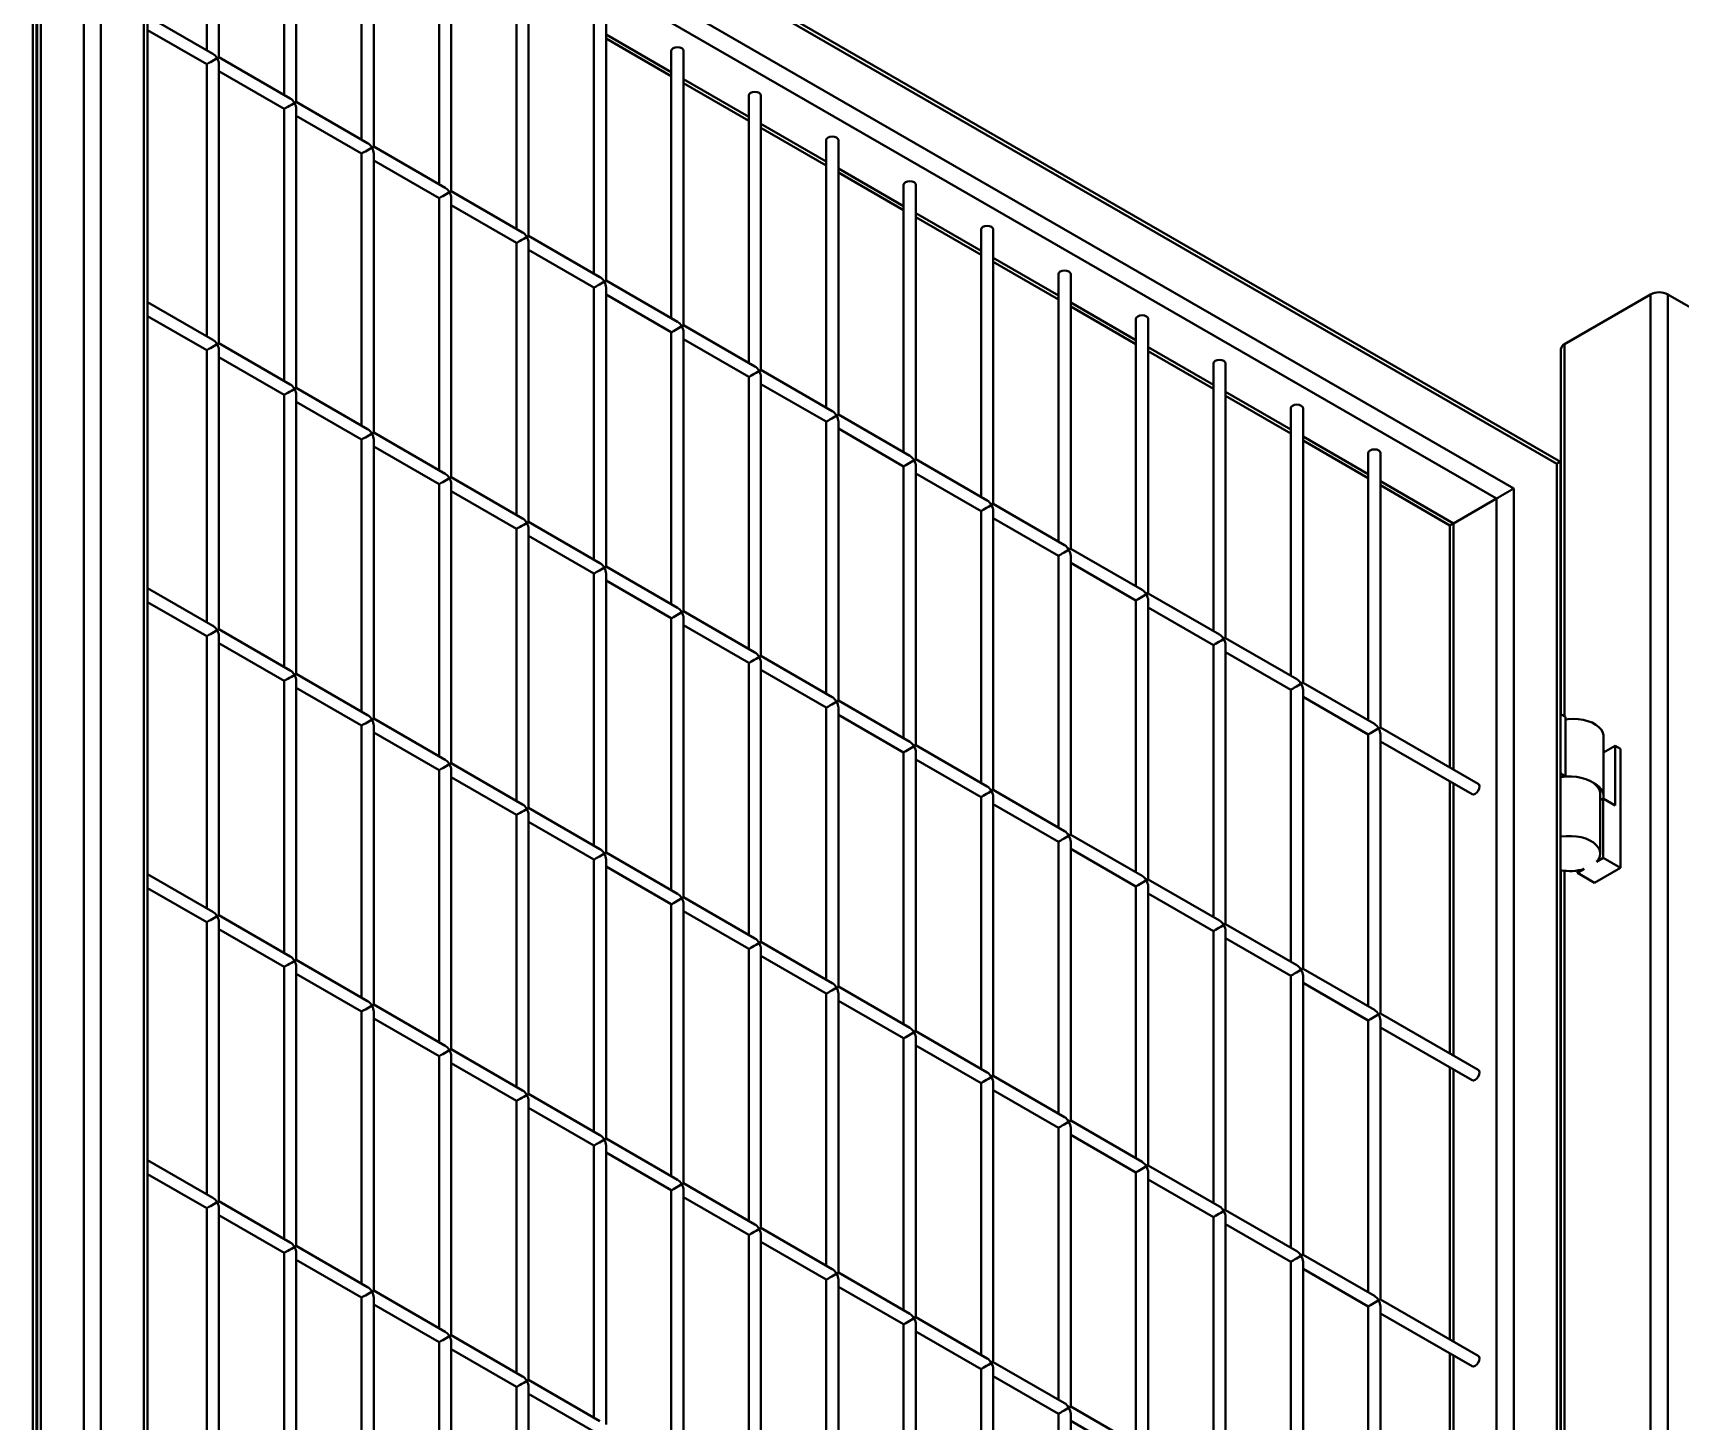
# Model space of a CAD drawing. Header units: millimetres. Extents: x 0 to 297, y 0 to 210.
# Drawn here: x 219.87 to 226.63, y 109.07 to 114.78 of the extents above; entities that cross this region are included whole.
import ezdxf

# ---------------------------------------------------------------- set-up
doc = ezdxf.new("R2010")
doc.units = ezdxf.units.MM
doc.layers.add('轮廓实线层', color=7, linetype='Continuous', lineweight=40)

msp = doc.modelspace()

# ---------------------------------------------------------------- linework, layer by layer
at = {"layer": '轮廓实线层', "color": 8, "linetype": 'Continuous', "lineweight": 40}
for p, q in [((219.8663, 101.4959), (219.8663, 117.5818)), ((225.8803, 112.8648), (220.3371, 116.0648)), ((219.8982, 114.9974), (219.8982, 103.3736)), ((222.2213, 114.773), (222.4894, 114.6182)), ((222.5394, 114.5893), (222.8076, 114.4345)), ((222.8576, 114.4056), (223.1258, 114.2508)), ((223.1758, 114.2219), (223.444, 114.0671)), ((223.494, 114.0382), (223.7622, 113.8834)), ((223.8122, 113.8545), (224.0804, 113.6997)), ((226.5131, 97.6179), (226.5131, 113.7038)), ((226.5838, 113.7038), (226.5838, 97.6179)), ((224.1304, 113.6709), (224.3986, 113.516)), ((226.1596, 113.4997), (226.1596, 111.9687)), ((224.4486, 113.4872), (224.7168, 113.3323)), ((224.7668, 113.3035), (225.035, 113.1486)), ((225.085, 113.1198), (225.3532, 112.965)), ((225.4032, 112.9361), (225.7035, 112.7627)), ((225.8803, 98.7555), (225.8803, 112.8648)), ((225.7035, 112.7627), (225.7035, 111.7505)), ((225.7035, 111.6928), (225.7035, 110.5747)), ((226.1596, 111.3342), (226.1596, 99.7206)), ((225.7035, 110.517), (225.7035, 109.3989)), ((225.7035, 109.3411), (225.7035, 108.223))]:
    msp.add_line(p, q, dxfattribs=at)
at = {"layer": '轮廓实线层', "color": 7, "linetype": 'Continuous', "lineweight": 40}
for p, q in [((219.881, 101.4874), (219.881, 117.5614)), ((220.0749, 101.8042), (220.0749, 116.5019)), ((226.1424, 113.0162), (220.1103, 116.4984)), ((220.1456, 116.4611), (220.1456, 101.845)), ((226.1278, 113.0077), (220.1456, 116.4611)), ((220.3224, 116.1549), (225.951, 112.9056)), ((220.3224, 101.9471), (220.3224, 116.1549)), ((220.3371, 101.9556), (220.3371, 116.1056)), ((220.5803, 115.8079), (220.5803, 114.7081)), ((220.6303, 114.6792), (220.6303, 115.8079)), ((220.8985, 115.6243), (220.8985, 114.5244)), ((220.9485, 114.4955), (220.9485, 115.6243)), ((221.2167, 115.4406), (221.2167, 114.3407)), ((221.2667, 114.3118), (221.2667, 115.4406)), ((221.5349, 115.2569), (221.5349, 114.157)), ((221.5849, 114.1281), (221.5849, 115.2569)), ((221.8531, 115.0732), (221.8531, 113.9733)), ((221.9031, 113.9445), (221.9031, 115.0732)), ((219.8835, 114.9941), (219.8835, 103.3782)), ((222.1713, 114.8895), (222.1713, 113.7896)), ((222.2212, 113.7608), (222.2212, 114.8895)), ((220.6053, 114.6937), (220.3371, 114.8485)), ((220.3371, 114.7907), (220.5803, 114.6504)), ((222.2213, 114.7561), (222.4894, 114.6013)), ((220.5803, 114.6504), (220.5803, 113.5323)), ((220.9235, 114.51), (220.6303, 114.6792)), ((220.6303, 113.5034), (220.6303, 114.6504)), ((222.4894, 114.7058), (222.4894, 113.6059)), ((222.5394, 113.5771), (222.5394, 114.7058)), ((220.6303, 114.6215), (220.8985, 114.4667)), ((222.5394, 114.5724), (222.8076, 114.4176)), ((222.8076, 114.5221), (222.8076, 113.4222)), ((222.8576, 113.3934), (222.8576, 114.5221)), ((220.8985, 114.4667), (220.8985, 113.3486)), ((221.2417, 114.3263), (220.9485, 114.4955)), ((220.9485, 113.3197), (220.9485, 114.4667)), ((220.9485, 114.4378), (221.2167, 114.283)), ((222.8576, 114.3887), (223.1258, 114.2339)), ((221.5599, 114.1426), (221.2667, 114.3118)), ((223.1258, 114.3384), (223.1258, 113.2386)), ((223.1758, 113.2097), (223.1758, 114.3384)), ((221.2167, 114.283), (221.2167, 113.1649)), ((221.2667, 113.136), (221.2667, 114.283)), ((221.2667, 114.2541), (221.5349, 114.0993)), ((223.1758, 114.205), (223.444, 114.0502)), ((221.8781, 113.9589), (221.5849, 114.1281)), ((223.444, 114.1547), (223.444, 113.0549)), ((223.494, 113.026), (223.494, 114.1547)), ((221.5349, 114.0993), (221.5349, 112.9812)), ((221.5849, 112.9523), (221.5849, 114.0993)), ((221.5849, 114.0704), (221.8531, 113.9156)), ((223.494, 114.0213), (223.7622, 113.8665)), ((221.8531, 113.9156), (221.8531, 112.7975)), ((222.1962, 113.7752), (221.9031, 113.9445)), ((221.9031, 112.7686), (221.9031, 113.9156)), ((223.7622, 113.971), (223.7622, 112.8712)), ((223.8122, 112.8423), (223.8122, 113.971)), ((221.9031, 113.8867), (222.1712, 113.7319)), ((223.8122, 113.8376), (224.0804, 113.6828)), ((224.0804, 113.7873), (224.0804, 112.6875)), ((224.1304, 112.6586), (224.1304, 113.7873)), ((222.1713, 113.7319), (222.1713, 112.6138)), ((222.2212, 112.5849), (222.2212, 113.7319)), ((222.5144, 113.5915), (222.2213, 113.7608)), ((222.2213, 113.703), (222.4894, 113.5482)), ((226.1596, 113.4997), (226.5131, 113.7038)), ((226.5838, 113.7038), (226.9374, 113.4997)), ((220.6053, 113.5178), (220.3371, 113.6727)), ((224.1304, 113.6539), (224.3986, 113.4991)), ((220.3371, 113.6149), (220.5803, 113.4745)), ((222.8326, 113.4078), (222.5394, 113.5771)), ((224.3986, 113.6036), (224.3986, 112.5038)), ((224.4486, 112.4749), (224.4486, 113.6036)), ((220.9235, 113.3341), (220.6303, 113.5034)), ((222.4894, 113.5482), (222.4894, 112.4301)), ((222.5394, 112.4013), (222.5394, 113.5482)), ((222.5394, 113.5193), (222.8076, 113.3645)), ((220.5803, 113.4745), (220.5803, 112.3565)), ((220.6303, 112.3276), (220.6303, 113.4745)), ((220.6303, 113.4457), (220.8985, 113.2908)), ((224.4486, 113.4703), (224.7168, 113.3154)), ((226.1449, 113.4793), (226.1449, 111.9771)), ((222.8076, 113.3645), (222.8076, 112.2464)), ((223.1508, 113.2241), (222.8576, 113.3934)), ((222.8576, 112.2176), (222.8576, 113.3645)), ((224.7168, 113.42), (224.7168, 112.3201)), ((224.7668, 112.2912), (224.7668, 113.42)), ((221.2417, 113.1505), (220.9485, 113.3197)), ((222.8576, 113.3356), (223.1258, 113.1808)), ((220.8985, 113.2908), (220.8985, 112.1728)), ((220.9485, 112.1439), (220.9485, 113.2908)), ((220.9485, 113.262), (221.2167, 113.1072)), ((224.7668, 113.2866), (225.035, 113.1317)), ((225.035, 113.2363), (225.035, 112.1364)), ((225.085, 112.1075), (225.085, 113.2363)), ((223.1258, 113.1808), (223.1258, 112.0627)), ((223.469, 113.0404), (223.1758, 113.2097)), ((223.1758, 112.0339), (223.1758, 113.1808)), ((221.2167, 113.1072), (221.2167, 111.9891)), ((221.5599, 112.9668), (221.2667, 113.136)), ((221.2667, 111.9602), (221.2667, 113.1072)), ((223.1758, 113.152), (223.444, 112.9971)), ((225.085, 113.1029), (225.3532, 112.948)), ((221.2667, 113.0783), (221.5349, 112.9235)), ((223.7872, 112.8567), (223.494, 113.026)), ((225.3532, 113.0526), (225.3532, 111.9527)), ((225.4032, 111.9238), (225.4032, 113.0526)), ((223.444, 112.9971), (223.444, 111.879)), ((223.494, 111.8502), (223.494, 112.9971)), ((223.494, 112.9683), (223.7622, 112.8134)), ((226.1278, 98.3916), (226.1278, 113.0077)), ((226.1424, 98.3423), (226.1424, 113.0162)), ((221.5349, 112.9235), (221.5349, 111.8054)), ((221.8781, 112.7831), (221.5849, 112.9523)), ((221.5849, 111.7765), (221.5849, 112.9235)), ((221.5849, 112.8946), (221.8531, 112.7398)), ((225.4032, 112.9192), (225.6889, 112.7543)), ((225.951, 112.9056), (225.951, 98.6978)), ((224.1054, 112.673), (223.8122, 112.8423)), ((225.8803, 112.8648), (225.7035, 112.7627)), ((222.1962, 112.5994), (221.9031, 112.7686)), ((223.7622, 112.8134), (223.7622, 111.6954)), ((223.8122, 111.6665), (223.8122, 112.8134)), ((223.8122, 112.7846), (224.0804, 112.6297)), ((225.6889, 112.7543), (225.6889, 111.759)), ((221.8531, 112.7398), (221.8531, 111.6217)), ((221.9031, 111.5928), (221.9031, 112.7398)), ((221.9031, 112.7109), (222.1712, 112.5561)), ((224.0804, 112.6297), (224.0804, 111.5117)), ((224.4236, 112.4894), (224.1304, 112.6586)), ((224.1304, 111.4828), (224.1304, 112.6297)), ((222.1713, 112.5561), (222.1713, 111.438)), ((222.2212, 111.4091), (222.2212, 112.5561)), ((222.5144, 112.4157), (222.2213, 112.5849)), ((224.1304, 112.6009), (224.3986, 112.4461)), ((220.6053, 112.342), (220.3371, 112.4968)), ((222.2213, 112.5272), (222.4894, 112.3724)), ((220.3371, 112.4391), (220.5803, 112.2987)), ((224.3986, 112.4461), (224.3986, 111.328)), ((224.7418, 112.3057), (224.4486, 112.4749)), ((224.4486, 111.2991), (224.4486, 112.4461)), ((224.4486, 112.4172), (224.7168, 112.2624)), ((222.4894, 112.3724), (222.4894, 111.2543)), ((222.8326, 112.232), (222.5394, 112.4013)), ((222.5394, 111.2254), (222.5394, 112.3724)), ((220.5803, 112.2987), (220.5803, 111.1806)), ((220.9235, 112.1583), (220.6303, 112.3276)), ((220.6303, 111.1518), (220.6303, 112.2987)), ((222.5394, 112.3435), (222.8076, 112.1887)), ((225.06, 112.122), (224.7668, 112.2912)), ((220.6303, 112.2699), (220.8985, 112.115)), ((223.1508, 112.0483), (222.8576, 112.2176)), ((224.7168, 112.2624), (224.7168, 111.1443)), ((224.7668, 111.1154), (224.7668, 112.2624)), ((224.7668, 112.2335), (225.035, 112.0787)), ((222.8076, 112.1887), (222.8076, 111.0706)), ((222.8576, 111.0417), (222.8576, 112.1887)), ((222.8576, 112.1598), (223.1258, 112.005)), ((220.8985, 112.115), (220.8985, 110.9969)), ((221.2417, 111.9746), (220.9485, 112.1439)), ((220.9485, 110.9681), (220.9485, 112.115)), ((220.9485, 112.0862), (221.2167, 111.9313)), ((225.035, 112.0787), (225.035, 110.9606)), ((225.3782, 111.9383), (225.085, 112.1075)), ((225.085, 110.9317), (225.085, 112.0787)), ((223.469, 111.8646), (223.1758, 112.0339)), ((225.085, 112.0498), (225.3532, 111.895)), ((221.5599, 111.7909), (221.2667, 111.9602)), ((223.1258, 112.005), (223.1258, 110.8869)), ((223.1758, 110.8581), (223.1758, 112.005)), ((223.1758, 111.9761), (223.444, 111.8213)), ((226.1424, 111.9786), (226.1631, 111.9666)), ((226.1631, 111.9666), (226.1631, 111.7217)), ((221.2167, 111.9313), (221.2167, 110.8132)), ((221.2667, 110.7844), (221.2667, 111.9313)), ((221.2667, 111.9025), (221.5349, 111.7476)), ((225.3532, 111.895), (225.3532, 110.7769)), ((225.8044, 111.6923), (225.4032, 111.9238)), ((225.4032, 110.748), (225.4032, 111.895)), ((226.3199, 111.6421), (226.3199, 111.887)), ((223.444, 111.8213), (223.444, 110.7032)), ((223.7872, 111.6809), (223.494, 111.8502)), ((223.494, 110.6744), (223.494, 111.8213)), ((225.4032, 111.8661), (225.7794, 111.649)), ((226.3682, 111.8483), (226.3199, 111.8204)), ((226.3682, 111.6033), (226.3682, 111.8483)), ((226.3682, 111.8483), (226.3894, 111.836)), ((226.3894, 111.836), (226.3894, 111.3461)), ((221.5349, 111.7476), (221.5349, 110.6296)), ((221.8781, 111.6073), (221.5849, 111.7765)), ((221.5849, 110.6007), (221.5849, 111.7476)), ((223.494, 111.7924), (223.7622, 111.6376)), ((221.5849, 111.7188), (221.8531, 111.5639)), ((225.6889, 111.7012), (225.6889, 110.5831)), ((226.1631, 111.7217), (226.1424, 111.7336)), ((223.7622, 111.6376), (223.7622, 110.5195)), ((224.1054, 111.4972), (223.8122, 111.6665)), ((223.8122, 110.4907), (223.8122, 111.6376)), ((223.8122, 111.6088), (224.0804, 111.4539)), ((226.3058, 111.4053), (226.3058, 111.6502)), ((226.3187, 111.6319), (226.3058, 111.6244)), ((226.3187, 111.3869), (226.3187, 111.6319)), ((226.3187, 111.6319), (226.3682, 111.6033)), ((221.8531, 111.564), (221.8531, 110.4459)), ((222.1962, 111.4236), (221.9031, 111.5928)), ((221.9031, 110.417), (221.9031, 111.5639)), ((221.9031, 111.5351), (222.1712, 111.3803)), ((224.4236, 111.3135), (224.1304, 111.4828)), ((222.5144, 111.2399), (222.2213, 111.4091)), ((224.0804, 111.4539), (224.0804, 110.3358)), ((224.1304, 110.307), (224.1304, 111.4539)), ((224.1304, 111.4251), (224.3986, 111.2702)), ((222.1713, 111.3803), (222.1713, 110.2622)), ((222.2212, 110.2333), (222.2212, 111.3803)), ((222.2213, 111.3514), (222.4894, 111.1966)), ((226.1449, 111.3361), (226.1449, 99.729)), ((226.2409, 111.342), (226.2126, 111.3257)), ((226.2126, 111.3257), (226.2126, 111.3355)), ((226.3894, 111.3461), (226.2833, 111.2849)), ((226.3187, 111.3869), (226.2904, 111.3706)), ((226.3894, 111.3461), (226.3187, 111.3869)), ((220.6053, 111.1662), (220.3371, 111.321)), ((224.3986, 111.2702), (224.3986, 110.1521)), ((224.7418, 111.1298), (224.4486, 111.2991)), ((224.4486, 110.1233), (224.4486, 111.2702)), ((226.2833, 111.2849), (226.2126, 111.3257)), ((220.3371, 111.2633), (220.5803, 111.1229)), ((222.8326, 111.0562), (222.5394, 111.2254)), ((224.4486, 111.2414), (224.7168, 111.0865)), ((220.9235, 110.9825), (220.6303, 111.1518)), ((222.4894, 111.1966), (222.4894, 110.0785)), ((222.5394, 110.0496), (222.5394, 111.1966)), ((222.5394, 111.1677), (222.8076, 111.0129)), ((220.5803, 111.1229), (220.5803, 110.0048)), ((220.6303, 109.9759), (220.6303, 111.1229)), ((220.6303, 111.094), (220.8985, 110.9392)), ((224.7168, 111.0865), (224.7168, 109.9685)), ((225.06, 110.9462), (224.7668, 111.1154)), ((224.7668, 109.9396), (224.7668, 111.0865)), ((222.8076, 111.0129), (222.8076, 109.8948)), ((223.1508, 110.8725), (222.8576, 111.0417)), ((222.8576, 109.8659), (222.8576, 111.0129)), ((224.7668, 111.0577), (225.035, 110.9028)), ((220.8985, 110.9392), (220.8985, 109.8211)), ((221.2417, 110.7988), (220.9485, 110.9681)), ((220.9485, 109.7923), (220.9485, 110.9392)), ((222.8576, 110.984), (223.1258, 110.8292)), ((225.3782, 110.7625), (225.085, 110.9317)), ((220.9485, 110.9103), (221.2167, 110.7555)), ((225.035, 110.9028), (225.035, 109.7848)), ((225.085, 109.7559), (225.085, 110.9028)), ((225.085, 110.874), (225.3532, 110.7192)), ((223.1258, 110.8292), (223.1258, 109.7111)), ((223.469, 110.6888), (223.1758, 110.8581)), ((223.1758, 109.6822), (223.1758, 110.8292)), ((223.1758, 110.8003), (223.444, 110.6455)), ((221.2167, 110.7555), (221.2167, 109.6374)), ((221.5599, 110.6151), (221.2667, 110.7844)), ((221.2667, 109.6086), (221.2667, 110.7555)), ((221.2667, 110.7266), (221.5349, 110.5718)), ((225.8044, 110.5164), (225.4032, 110.748)), ((223.7872, 110.5051), (223.494, 110.6744)), ((225.3532, 110.7192), (225.3532, 109.6011)), ((225.4032, 109.5722), (225.4032, 110.7192)), ((225.4032, 110.6903), (225.7794, 110.4731)), ((221.8781, 110.4314), (221.5849, 110.6007)), ((223.444, 110.6455), (223.444, 109.5274)), ((223.494, 109.4985), (223.494, 110.6455)), ((223.494, 110.6166), (223.7622, 110.4618)), ((221.5349, 110.5718), (221.5349, 109.4537)), ((221.5849, 109.4249), (221.5849, 110.5718)), ((221.5849, 110.543), (221.8531, 110.3881)), ((225.6889, 110.5254), (225.6889, 109.4073)), ((223.7622, 110.4618), (223.7622, 109.3437)), ((224.1054, 110.3214), (223.8122, 110.4907)), ((223.8122, 109.3148), (223.8122, 110.4618)), ((221.8531, 110.3881), (221.8531, 109.27)), ((222.1962, 110.2477), (221.9031, 110.417)), ((221.9031, 109.2412), (221.9031, 110.3881)), ((223.8122, 110.4329), (224.0804, 110.2781)), ((221.9031, 110.3593), (222.1712, 110.2044)), ((224.0804, 110.2781), (224.0804, 109.16)), ((224.4236, 110.1377), (224.1304, 110.307)), ((224.1304, 109.1312), (224.1304, 110.2781)), ((222.1713, 110.2044), (222.1713, 109.0864)), ((222.2212, 109.0575), (222.2212, 110.2044)), ((222.5144, 110.064), (222.2213, 110.2333)), ((224.1304, 110.2492), (224.3986, 110.0944)), ((220.6053, 109.9904), (220.3371, 110.1452)), ((222.2213, 110.1756), (222.4894, 110.0207)), ((224.7418, 109.954), (224.4486, 110.1233)), ((220.3371, 110.0875), (220.5803, 109.9471)), ((222.8326, 109.8804), (222.5394, 110.0496)), ((224.3986, 110.0944), (224.3986, 108.9763)), ((224.4486, 108.9475), (224.4486, 110.0944)), ((224.4486, 110.0656), (224.7168, 109.9107)), ((222.4894, 110.0207), (222.4894, 108.9027)), ((222.5394, 108.8738), (222.5394, 110.0207)), ((222.5394, 109.9919), (222.8076, 109.8371)), ((220.5803, 109.9471), (220.5803, 108.829)), ((220.9235, 109.8067), (220.6303, 109.9759)), ((220.6303, 108.8001), (220.6303, 109.9471)), ((220.6303, 109.9182), (220.8985, 109.7634)), ((225.06, 109.7703), (224.7668, 109.9396)), ((223.1508, 109.6967), (222.8576, 109.8659)), ((224.7168, 109.9107), (224.7168, 108.7926)), ((224.7668, 108.7638), (224.7668, 109.9107)), ((224.7668, 109.8819), (225.035, 109.727)), ((221.2417, 109.623), (220.9485, 109.7923)), ((222.8076, 109.8371), (222.8076, 108.719)), ((222.8576, 108.6901), (222.8576, 109.8371)), ((222.8576, 109.8082), (223.1258, 109.6534)), ((220.8985, 109.7634), (220.8985, 108.6453)), ((220.9485, 108.6164), (220.9485, 109.7634)), ((220.9485, 109.7345), (221.2167, 109.5797)), ((225.035, 109.727), (225.035, 108.6089)), ((225.3782, 109.5866), (225.085, 109.7559)), ((225.085, 108.5801), (225.085, 109.727)), ((223.1258, 109.6534), (223.1258, 108.5353)), ((223.469, 109.513), (223.1758, 109.6822)), ((223.1758, 108.5064), (223.1758, 109.6534)), ((225.085, 109.6982), (225.3532, 109.5433)), ((221.2167, 109.5797), (221.2167, 108.4616)), ((221.5599, 109.4393), (221.2667, 109.6086)), ((221.2667, 108.4327), (221.2667, 109.5797)), ((223.1758, 109.6245), (223.444, 109.4697)), ((221.2667, 109.5508), (221.5349, 109.396)), ((225.3532, 109.5433), (225.3532, 108.4253)), ((225.8044, 109.3406), (225.4032, 109.5722)), ((225.4032, 108.3964), (225.4032, 109.5433)), ((225.4032, 109.5145), (225.7794, 109.2973)), ((223.444, 109.4697), (223.444, 108.3516)), ((223.7872, 109.3293), (223.494, 109.4985)), ((223.494, 108.3227), (223.494, 109.4697)), ((223.494, 109.4408), (223.7622, 109.286)), ((221.5349, 109.396), (221.5349, 108.2779)), ((221.8781, 109.2556), (221.5849, 109.4249)), ((221.5849, 108.2491), (221.5849, 109.396)), ((221.5849, 109.3671), (221.8531, 109.2123)), ((224.1054, 109.1456), (223.8122, 109.3148)), ((225.6889, 109.3496), (225.6889, 108.2315)), ((222.1962, 109.0719), (221.9031, 109.2412)), ((223.7622, 109.286), (223.7622, 108.1679)), ((223.8122, 108.139), (223.8122, 109.286)), ((223.8122, 109.2571), (224.0804, 109.1023)), ((221.8531, 109.2123), (221.8531, 108.0942)), ((221.9031, 108.0654), (221.9031, 109.2123)), ((221.9031, 109.1834), (222.1712, 109.0286)), ((224.0804, 109.1023), (224.0804, 107.9842)), ((224.4236, 108.9619), (224.1304, 109.1312)), ((224.1304, 107.9553), (224.1304, 109.1023)), ((224.1304, 109.0734), (224.3986, 108.9186))]:
    msp.add_line(p, q, dxfattribs=at)
at = {"layer": '轮廓实线层', "color": 7, "linetype": 'Continuous', "lineweight": 40, "flags": 128}
for points in [[(222.5394, 114.7058), (222.5375, 114.7113), (222.5321, 114.716), (222.524, 114.7191), (222.5144, 114.7202), (222.5049, 114.7191), (222.4968, 114.716), (222.4914, 114.7113), (222.4894, 114.7058), (222.4894, 114.7058)], [(222.8576, 114.5221), (222.8557, 114.5276), (222.8503, 114.5323), (222.8422, 114.5354), (222.8326, 114.5365), (222.8231, 114.5354), (222.815, 114.5323), (222.8095, 114.5276), (222.8076, 114.5221), (222.8076, 114.5221)], [(223.1758, 114.3384), (223.1739, 114.3439), (223.1685, 114.3486), (223.1604, 114.3517), (223.1508, 114.3528), (223.1413, 114.3517), (223.1332, 114.3486), (223.1277, 114.3439), (223.1258, 114.3384), (223.1258, 114.3384)], [(223.494, 114.1547), (223.4921, 114.1602), (223.4867, 114.1649), (223.4786, 114.1681), (223.469, 114.1692), (223.4595, 114.1681), (223.4514, 114.1649), (223.4459, 114.1602), (223.444, 114.1547), (223.444, 114.1547)], [(223.8122, 113.971), (223.8103, 113.9766), (223.8049, 113.9812), (223.7968, 113.9844), (223.7872, 113.9855), (223.7777, 113.9844), (223.7696, 113.9812), (223.7641, 113.9766), (223.7622, 113.971), (223.7622, 113.971)], [(224.1304, 113.7873), (224.1285, 113.7929), (224.1231, 113.7975), (224.115, 113.8007), (224.1054, 113.8018), (224.0959, 113.8007), (224.0878, 113.7975), (224.0823, 113.7929), (224.0804, 113.7873), (224.0804, 113.7873)], [(224.4486, 113.6036), (224.4467, 113.6092), (224.4413, 113.6138), (224.4332, 113.617), (224.4236, 113.6181), (224.4141, 113.617), (224.406, 113.6138), (224.4005, 113.6092), (224.3986, 113.6036), (224.3986, 113.6036)], [(224.7668, 113.42), (224.7649, 113.4255), (224.7595, 113.4302), (224.7514, 113.4333), (224.7418, 113.4344), (224.7323, 113.4333), (224.7242, 113.4302), (224.7187, 113.4255), (224.7168, 113.42), (224.7168, 113.42)], [(225.085, 113.2363), (225.0831, 113.2418), (225.0777, 113.2465), (225.0696, 113.2496), (225.06, 113.2507), (225.0505, 113.2496), (225.0424, 113.2465), (225.0369, 113.2418), (225.035, 113.2363), (225.035, 113.2363)], [(225.4032, 113.0526), (225.4013, 113.0581), (225.3959, 113.0628), (225.3878, 113.0659), (225.3782, 113.067), (225.3687, 113.0659), (225.3606, 113.0628), (225.3551, 113.0581), (225.3532, 113.0526), (225.3532, 113.0526)], [(226.3199, 111.887), (226.3198, 111.891), (226.3168, 111.903), (226.3105, 111.9146), (226.3009, 111.9253), (226.2883, 111.935), (226.2731, 111.9434), (226.2556, 111.9501), (226.2365, 111.9551), (226.2162, 111.9581), (226.1953, 111.9592), (226.1744, 111.9582), (226.1631, 111.9568)], [(225.7919, 111.6502), (225.7987, 111.6557), (225.8044, 111.6634), (225.8082, 111.6722), (225.8096, 111.6808), (225.8082, 111.6879), (225.8044, 111.6923), (225.8044, 111.6923)], [(226.3058, 111.6502), (226.3058, 111.6504), (226.304, 111.6625), (226.2987, 111.6742), (226.2901, 111.6853), (226.2784, 111.6953), (226.2639, 111.7041), (226.2471, 111.7114), (226.2285, 111.7169), (226.2085, 111.7206), (226.1877, 111.7223), (226.1667, 111.7219), (226.1461, 111.7196), (226.1424, 111.7189)], [(226.3187, 111.6319), (226.3191, 111.6339), (226.3198, 111.646), (226.3168, 111.658), (226.3105, 111.6696), (226.3009, 111.6804), (226.2883, 111.6901), (226.276, 111.697)], [(225.7794, 111.649), (225.7851, 111.6478), (225.7919, 111.6502)], [(226.2904, 111.3706), (226.2989, 111.3817), (226.3041, 111.3934), (226.3058, 111.4055), (226.304, 111.4175), (226.2987, 111.4293), (226.2901, 111.4403), (226.2784, 111.4504), (226.2639, 111.4592), (226.2471, 111.4664), (226.2285, 111.472), (226.2085, 111.4756), (226.1877, 111.4773), (226.1667, 111.477), (226.1461, 111.4746), (226.1424, 111.4739)], [(225.7794, 110.4731), (225.7851, 110.472), (225.7919, 110.4744)], [(225.7919, 110.4744), (225.7987, 110.4798), (225.8044, 110.4876), (225.8082, 110.4964), (225.8096, 110.505), (225.8082, 110.512), (225.8044, 110.5164), (225.8044, 110.5164)], [(225.7919, 109.2986), (225.7987, 109.304), (225.8044, 109.3118), (225.8082, 109.3206), (225.8096, 109.3292), (225.8082, 109.3362), (225.8044, 109.3406), (225.8044, 109.3406)], [(225.7794, 109.2973), (225.7851, 109.2962), (225.7919, 109.2986)]]:
    msp.add_lwpolyline(points, dxfattribs=at)
at = {"layer": '轮廓实线层', "color": 7, "linetype": 'Continuous', "lineweight": 40}
for centre, radius, start, end in [((226.5485, 113.6356), 0.0769, 62.61403, 117.38755), ((226.17, 113.4768), 0.0251, 114.3785, 174.30173), ((226.1806, 111.5401), 0.207, 259.35745, 286.92063)]:
    msp.add_arc(centre, radius, start, end, dxfattribs=at)
for centre, major_axis, ratio, start_param, end_param in [((220.6053, 114.6648), (0.025, 0.0144), 0.00007, 3.141552, 5.497747), ((220.6053, 114.6648), (-0.0177, 0.0306), 0.577335, 4.712348, 5.497828), ((220.6053, 114.6648), (0.025, 0.0144), 0.00007, 5.497747, 6.283145), ((220.6053, 114.6648), (-0.0177, 0.0306), 0.577335, 3.92695, 4.712348), ((220.9235, 114.4811), (0.025, 0.0144), 0.00007, 3.141552, 5.497747), ((220.9235, 114.4811), (-0.0177, 0.0306), 0.577335, 4.712348, 5.497828), ((220.9235, 114.4811), (0.025, 0.0144), 0.00007, 5.497747, 6.283145), ((220.9235, 114.4811), (-0.0177, 0.0306), 0.577335, 3.92695, 4.712348), ((221.2417, 114.2974), (-0.0177, 0.0306), 0.577335, 4.712348, 5.497828), ((221.2417, 114.2974), (0.025, 0.0144), 0.00007, 5.497747, 6.283145), ((221.2417, 114.2974), (0.025, 0.0144), 0.00007, 3.141552, 5.497747), ((221.2417, 114.2974), (-0.0177, 0.0306), 0.577335, 3.92695, 4.712348), ((221.5599, 114.1137), (0.025, 0.0144), 0.00007, 3.141552, 5.497747), ((221.5599, 114.1137), (-0.0177, 0.0306), 0.577335, 4.712348, 5.497828), ((221.5599, 114.1137), (0.025, 0.0144), 0.00007, 5.497747, 6.283145), ((221.5599, 114.1137), (-0.0177, 0.0306), 0.577335, 3.92695, 4.712348), ((221.8781, 113.93), (0.025, 0.0144), 0.00007, 3.141552, 5.497747), ((221.8781, 113.93), (-0.0177, 0.0306), 0.577335, 4.712348, 5.497828), ((221.8781, 113.93), (0.025, 0.0144), 0.00007, 5.497747, 6.283145), ((221.8781, 113.93), (-0.0177, 0.0306), 0.577335, 3.92695, 4.712348), ((222.1963, 113.7463), (-0.0177, 0.0306), 0.577335, 4.712348, 5.497828), ((222.1963, 113.7463), (0.025, 0.0144), 0.00007, 3.141552, 5.497747), ((222.1963, 113.7463), (0.025, 0.0144), 0.00007, 5.497747, 6.283145), ((222.1963, 113.7463), (-0.0177, 0.0306), 0.577335, 3.92695, 4.712348), ((222.5144, 113.5626), (0.025, 0.0144), 0.00007, 3.141552, 5.497747), ((222.5144, 113.5626), (-0.0177, 0.0306), 0.577335, 4.712348, 5.497828), ((222.5144, 113.5626), (0.025, 0.0144), 0.00007, 5.497747, 6.283145), ((222.5144, 113.5626), (-0.0177, 0.0306), 0.577335, 3.92695, 4.712348), ((220.6053, 113.489), (0.025, 0.0144), 0.00007, 3.141552, 5.497747), ((220.6053, 113.489), (-0.0177, 0.0306), 0.577335, 4.712348, 5.497828), ((220.6053, 113.489), (0.025, 0.0144), 0.00007, 5.497747, 6.283145), ((220.6053, 113.489), (-0.0177, 0.0306), 0.577335, 3.92695, 4.712348), ((222.8326, 113.3789), (0.025, 0.0144), 0.00007, 3.141552, 5.497747), ((222.8326, 113.3789), (-0.0177, 0.0306), 0.577335, 4.712348, 5.497828), ((222.8326, 113.3789), (0.025, 0.0144), 0.00007, 5.497747, 6.283145), ((222.8326, 113.3789), (-0.0177, 0.0306), 0.577335, 3.92695, 4.712348), ((220.9235, 113.3053), (0.025, 0.0144), 0.00007, 3.141552, 5.497747), ((220.9235, 113.3053), (-0.0177, 0.0306), 0.577335, 4.712348, 5.497828), ((220.9235, 113.3053), (0.025, 0.0144), 0.00007, 5.497747, 6.283145), ((220.9235, 113.3053), (-0.0177, 0.0306), 0.577335, 3.92695, 4.712348), ((223.1508, 113.1953), (0.025, 0.0144), 0.00007, 3.141552, 5.497747), ((223.1508, 113.1953), (-0.0177, 0.0306), 0.577335, 4.712348, 5.497828), ((223.1508, 113.1953), (0.025, 0.0144), 0.00007, 5.497747, 6.283145), ((223.1508, 113.1953), (-0.0177, 0.0306), 0.577335, 3.92695, 4.712348), ((221.2417, 113.1216), (0.025, 0.0144), 0.00007, 3.141552, 5.497747), ((221.2417, 113.1216), (-0.0177, 0.0306), 0.577335, 4.712348, 5.497828), ((221.2417, 113.1216), (0.025, 0.0144), 0.00007, 5.497747, 6.283145), ((221.2417, 113.1216), (-0.0177, 0.0306), 0.577335, 3.92695, 4.712348), ((223.469, 113.0116), (-0.0177, 0.0306), 0.577335, 4.712348, 5.497828), ((223.469, 113.0116), (0.025, 0.0144), 0.00007, 5.497747, 6.283145), ((221.5599, 112.9379), (-0.0177, 0.0306), 0.577335, 4.712348, 5.497828), ((223.469, 113.0116), (0.025, 0.0144), 0.00007, 3.141552, 5.497747), ((223.469, 113.0116), (-0.0177, 0.0306), 0.577335, 3.92695, 4.712348), ((226.0924, 112.9873), (0.05, 0.0289), 0.00007, 5.497747, 6.283145), ((221.5599, 112.9379), (0.025, 0.0144), 0.00007, 3.141552, 5.497747), ((221.5599, 112.9379), (0.025, 0.0144), 0.00007, 5.497747, 6.283145), ((221.5599, 112.9379), (-0.0177, 0.0306), 0.577335, 3.92695, 4.712348), ((225.9156, 112.8852), (0.05, 0.0289), 0.00007, 3.92695, 5.497747), ((223.7872, 112.8279), (0.025, 0.0144), 0.00007, 3.141552, 5.497747), ((223.7872, 112.8279), (-0.0177, 0.0306), 0.577335, 4.712348, 5.497828), ((223.7872, 112.8279), (0.025, 0.0144), 0.00007, 5.497747, 6.283145), ((223.7872, 112.8279), (-0.0177, 0.0306), 0.577335, 3.92695, 4.712348), ((221.8781, 112.7542), (0.025, 0.0144), 0.00007, 3.141552, 5.497747), ((221.8781, 112.7542), (-0.0177, 0.0306), 0.577335, 4.712348, 5.497828), ((221.8781, 112.7542), (0.025, 0.0144), 0.00007, 5.497747, 6.283145), ((221.8781, 112.7542), (-0.0177, 0.0306), 0.577335, 3.92695, 4.712348), ((225.7389, 112.7832), (0.05, 0.0289), 0.00007, 3.141552, 3.92695), ((224.1054, 112.6442), (0.025, 0.0144), 0.00007, 3.141552, 5.497747), ((224.1054, 112.6442), (-0.0177, 0.0306), 0.577335, 4.712348, 5.497828), ((224.1054, 112.6442), (0.025, 0.0144), 0.00007, 5.497747, 6.283145), ((224.1054, 112.6442), (-0.0177, 0.0306), 0.577335, 3.92695, 4.712348), ((222.1963, 112.5705), (0.025, 0.0144), 0.00007, 3.141552, 5.497747), ((222.1963, 112.5705), (-0.0177, 0.0306), 0.577335, 4.712348, 5.497828), ((222.1963, 112.5705), (0.025, 0.0144), 0.00007, 5.497747, 6.283145), ((222.1963, 112.5705), (-0.0177, 0.0306), 0.577335, 3.92695, 4.712348), ((224.4236, 112.4605), (-0.0177, 0.0306), 0.577335, 4.712348, 5.497828), ((222.5144, 112.3868), (-0.0177, 0.0306), 0.577335, 4.712348, 5.497828), ((224.4236, 112.4605), (0.025, 0.0144), 0.00007, 3.141552, 5.497747), ((224.4236, 112.4605), (0.025, 0.0144), 0.00007, 5.497747, 6.283145), ((224.4236, 112.4605), (-0.0177, 0.0306), 0.577335, 3.92695, 4.712348), ((222.5144, 112.3868), (0.025, 0.0144), 0.00007, 3.141552, 5.497747), ((222.5144, 112.3868), (0.025, 0.0144), 0.00007, 5.497747, 6.283145), ((222.5144, 112.3868), (-0.0177, 0.0306), 0.577335, 3.92695, 4.712348), ((220.6053, 112.3132), (0.025, 0.0144), 0.00007, 3.141552, 5.497747), ((220.6053, 112.3132), (-0.0177, 0.0306), 0.577335, 4.712348, 5.497828), ((220.6053, 112.3132), (0.025, 0.0144), 0.00007, 5.497747, 6.283145), ((220.6053, 112.3132), (-0.0177, 0.0306), 0.577335, 3.92695, 4.712348), ((224.7418, 112.2768), (0.025, 0.0144), 0.00007, 3.141552, 5.497747), ((224.7418, 112.2768), (-0.0177, 0.0306), 0.577335, 4.712348, 5.497828), ((224.7418, 112.2768), (0.025, 0.0144), 0.00007, 5.497747, 6.283145), ((224.7418, 112.2768), (-0.0177, 0.0306), 0.577335, 3.92695, 4.712348), ((222.8326, 112.2031), (0.025, 0.0144), 0.00007, 3.141552, 5.497747), ((222.8326, 112.2031), (-0.0177, 0.0306), 0.577335, 4.712348, 5.497828), ((222.8326, 112.2031), (0.025, 0.0144), 0.00007, 5.497747, 6.283145), ((222.8326, 112.2031), (-0.0177, 0.0306), 0.577335, 3.92695, 4.712348), ((220.9235, 112.1295), (-0.0177, 0.0306), 0.577335, 4.712348, 5.497828), ((220.9235, 112.1295), (0.025, 0.0144), 0.00007, 3.141552, 5.497747), ((220.9235, 112.1295), (0.025, 0.0144), 0.00007, 5.497747, 6.283145), ((220.9235, 112.1295), (-0.0177, 0.0306), 0.577335, 3.92695, 4.712348), ((225.06, 112.0931), (0.025, 0.0144), 0.00007, 3.141552, 5.497747), ((225.06, 112.0931), (-0.0177, 0.0306), 0.577335, 4.712348, 5.497828), ((225.06, 112.0931), (0.025, 0.0144), 0.00007, 5.497747, 6.283145), ((225.06, 112.0931), (-0.0177, 0.0306), 0.577335, 3.92695, 4.712348), ((223.1508, 112.0194), (0.025, 0.0144), 0.00007, 3.141552, 5.497747), ((223.1508, 112.0194), (-0.0177, 0.0306), 0.577335, 4.712348, 5.497828), ((223.1508, 112.0194), (0.025, 0.0144), 0.00007, 5.497747, 6.283145), ((223.1508, 112.0194), (-0.0177, 0.0306), 0.577335, 3.92695, 4.712348), ((221.2417, 111.9458), (0.025, 0.0144), 0.00007, 3.141552, 5.497747), ((221.2417, 111.9458), (-0.0177, 0.0306), 0.577335, 4.712348, 5.497828), ((221.2417, 111.9458), (0.025, 0.0144), 0.00007, 5.497747, 6.283145), ((221.2417, 111.9458), (-0.0177, 0.0306), 0.577335, 3.92695, 4.712348), ((225.3782, 111.9094), (0.025, 0.0144), 0.00007, 3.141552, 5.497747), ((225.3782, 111.9094), (-0.0177, 0.0306), 0.577335, 4.712348, 5.497828), ((225.3782, 111.9094), (0.025, 0.0144), 0.00007, 5.497747, 6.283145), ((225.3782, 111.9094), (-0.0177, 0.0306), 0.577335, 3.92695, 4.712348), ((223.469, 111.8357), (0.025, 0.0144), 0.00007, 3.141552, 5.497747), ((223.469, 111.8357), (-0.0177, 0.0306), 0.577335, 4.712348, 5.497828), ((223.469, 111.8357), (0.025, 0.0144), 0.00007, 5.497747, 6.283145), ((223.469, 111.8357), (-0.0177, 0.0306), 0.577335, 3.92695, 4.712348), ((221.5599, 111.7621), (0.025, 0.0144), 0.00007, 3.141552, 5.497747), ((221.5599, 111.7621), (-0.0177, 0.0306), 0.577335, 4.712348, 5.497828), ((221.5599, 111.7621), (0.025, 0.0144), 0.00007, 5.497747, 6.283145), ((221.5599, 111.7621), (-0.0177, 0.0306), 0.577335, 3.92695, 4.712348), ((223.7872, 111.6521), (-0.0177, 0.0306), 0.577335, 4.712348, 5.497828), ((221.8781, 111.5784), (-0.0177, 0.0306), 0.577335, 4.712348, 5.497828), ((223.7872, 111.6521), (0.025, 0.0144), 0.00007, 3.141552, 5.497747), ((223.7872, 111.6521), (0.025, 0.0144), 0.00007, 5.497747, 6.283145), ((223.7872, 111.6521), (-0.0177, 0.0306), 0.577335, 3.92695, 4.712348), ((221.8781, 111.5784), (0.025, 0.0144), 0.00007, 3.141552, 5.497747), ((221.8781, 111.5784), (0.025, 0.0144), 0.00007, 5.497747, 6.283145), ((221.8781, 111.5784), (-0.0177, 0.0306), 0.577335, 3.92695, 4.712348), ((224.1054, 111.4684), (0.025, 0.0144), 0.00007, 3.141552, 5.497747), ((224.1054, 111.4684), (-0.0177, 0.0306), 0.577335, 4.712348, 5.497828), ((224.1054, 111.4684), (0.025, 0.0144), 0.00007, 5.497747, 6.283145), ((224.1054, 111.4684), (-0.0177, 0.0306), 0.577335, 3.92695, 4.712348), ((222.1963, 111.3947), (0.025, 0.0144), 0.00007, 3.141552, 5.497747), ((222.1963, 111.3947), (-0.0177, 0.0306), 0.577335, 4.712348, 5.497828), ((222.1963, 111.3947), (0.025, 0.0144), 0.00007, 5.497747, 6.283145), ((222.1963, 111.3947), (-0.0177, 0.0306), 0.577335, 3.92695, 4.712348), ((224.4236, 111.2847), (0.025, 0.0144), 0.00007, 3.141552, 5.497747), ((224.4236, 111.2847), (-0.0177, 0.0306), 0.577335, 4.712348, 5.497828), ((224.4236, 111.2847), (0.025, 0.0144), 0.00007, 5.497747, 6.283145), ((224.4236, 111.2847), (-0.0177, 0.0306), 0.577335, 3.92695, 4.712348), ((222.5144, 111.211), (0.025, 0.0144), 0.00007, 3.141552, 5.497747), ((222.5144, 111.211), (-0.0177, 0.0306), 0.577335, 4.712348, 5.497828), ((222.5144, 111.211), (0.025, 0.0144), 0.00007, 5.497747, 6.283145), ((222.5144, 111.211), (-0.0177, 0.0306), 0.577335, 3.92695, 4.712348), ((220.6053, 111.1373), (0.025, 0.0144), 0.00007, 3.141552, 5.497747), ((220.6053, 111.1373), (-0.0177, 0.0306), 0.577335, 4.712348, 5.497828), ((220.6053, 111.1373), (0.025, 0.0144), 0.00007, 5.497747, 6.283145), ((220.6053, 111.1373), (-0.0177, 0.0306), 0.577335, 3.92695, 4.712348), ((224.7418, 111.101), (-0.0177, 0.0306), 0.577335, 4.712348, 5.497828), ((224.7418, 111.101), (0.025, 0.0144), 0.00007, 3.141552, 5.497747), ((224.7418, 111.101), (0.025, 0.0144), 0.00007, 5.497747, 6.283145), ((224.7418, 111.101), (-0.0177, 0.0306), 0.577335, 3.92695, 4.712348), ((222.8326, 111.0273), (0.025, 0.0144), 0.00007, 3.141552, 5.497747), ((222.8326, 111.0273), (-0.0177, 0.0306), 0.577335, 4.712348, 5.497828), ((222.8326, 111.0273), (0.025, 0.0144), 0.00007, 5.497747, 6.283145), ((222.8326, 111.0273), (-0.0177, 0.0306), 0.577335, 3.92695, 4.712348), ((220.9235, 110.9536), (0.025, 0.0144), 0.00007, 3.141552, 5.497747), ((220.9235, 110.9536), (-0.0177, 0.0306), 0.577335, 4.712348, 5.497828), ((220.9235, 110.9536), (0.025, 0.0144), 0.00007, 5.497747, 6.283145), ((220.9235, 110.9536), (-0.0177, 0.0306), 0.577335, 3.92695, 4.712348), ((225.06, 110.9173), (0.025, 0.0144), 0.00007, 3.141552, 5.497747), ((225.06, 110.9173), (-0.0177, 0.0306), 0.577335, 4.712348, 5.497828), ((225.06, 110.9173), (0.025, 0.0144), 0.00007, 5.497747, 6.283145), ((225.06, 110.9173), (-0.0177, 0.0306), 0.577335, 3.92695, 4.712348), ((223.1508, 110.8436), (-0.0177, 0.0306), 0.577335, 4.712348, 5.497828), ((221.2417, 110.7699), (-0.0177, 0.0306), 0.577335, 4.712348, 5.497828), ((223.1508, 110.8436), (0.025, 0.0144), 0.00007, 3.141552, 5.497747), ((223.1508, 110.8436), (0.025, 0.0144), 0.00007, 5.497747, 6.283145), ((223.1508, 110.8436), (-0.0177, 0.0306), 0.577335, 3.92695, 4.712348), ((221.2417, 110.7699), (0.025, 0.0144), 0.00007, 3.141552, 5.497747), ((221.2417, 110.7699), (0.025, 0.0144), 0.00007, 5.497747, 6.283145), ((221.2417, 110.7699), (-0.0177, 0.0306), 0.577335, 3.92695, 4.712348), ((225.3782, 110.7336), (0.025, 0.0144), 0.00007, 3.141552, 5.497747), ((225.3782, 110.7336), (-0.0177, 0.0306), 0.577335, 4.712348, 5.497828), ((225.3782, 110.7336), (0.025, 0.0144), 0.00007, 5.497747, 6.283145), ((225.3782, 110.7336), (-0.0177, 0.0306), 0.577335, 3.92695, 4.712348), ((223.469, 110.6599), (0.025, 0.0144), 0.00007, 3.141552, 5.497747), ((223.469, 110.6599), (-0.0177, 0.0306), 0.577335, 4.712348, 5.497828), ((223.469, 110.6599), (0.025, 0.0144), 0.00007, 5.497747, 6.283145), ((223.469, 110.6599), (-0.0177, 0.0306), 0.577335, 3.92695, 4.712348), ((221.5599, 110.5863), (0.025, 0.0144), 0.00007, 3.141552, 5.497747), ((221.5599, 110.5863), (-0.0177, 0.0306), 0.577335, 4.712348, 5.497828), ((221.5599, 110.5863), (0.025, 0.0144), 0.00007, 5.497747, 6.283145), ((221.5599, 110.5863), (-0.0177, 0.0306), 0.577335, 3.92695, 4.712348), ((223.7872, 110.4762), (0.025, 0.0144), 0.00007, 3.141552, 5.497747), ((223.7872, 110.4762), (-0.0177, 0.0306), 0.577335, 4.712348, 5.497828), ((223.7872, 110.4762), (0.025, 0.0144), 0.00007, 5.497747, 6.283145), ((223.7872, 110.4762), (-0.0177, 0.0306), 0.577335, 3.92695, 4.712348), ((221.8781, 110.4026), (0.025, 0.0144), 0.00007, 3.141552, 5.497747), ((221.8781, 110.4026), (-0.0177, 0.0306), 0.577335, 4.712348, 5.497828), ((221.8781, 110.4026), (0.025, 0.0144), 0.00007, 5.497747, 6.283145), ((221.8781, 110.4026), (-0.0177, 0.0306), 0.577335, 3.92695, 4.712348), ((224.1054, 110.2925), (-0.0177, 0.0306), 0.577335, 4.712348, 5.497828), ((224.1054, 110.2925), (0.025, 0.0144), 0.00007, 3.141552, 5.497747), ((224.1054, 110.2925), (0.025, 0.0144), 0.00007, 5.497747, 6.283145), ((224.1054, 110.2925), (-0.0177, 0.0306), 0.577335, 3.92695, 4.712348), ((222.1963, 110.2189), (0.025, 0.0144), 0.00007, 3.141552, 5.497747), ((222.1963, 110.2189), (-0.0177, 0.0306), 0.577335, 4.712348, 5.497828), ((222.1963, 110.2189), (0.025, 0.0144), 0.00007, 5.497747, 6.283145), ((222.1963, 110.2189), (-0.0177, 0.0306), 0.577335, 3.92695, 4.712348), ((224.4236, 110.1088), (0.025, 0.0144), 0.00007, 3.141552, 5.497747), ((224.4236, 110.1088), (-0.0177, 0.0306), 0.577335, 4.712348, 5.497828), ((224.4236, 110.1088), (0.025, 0.0144), 0.00007, 5.497747, 6.283145), ((224.4236, 110.1088), (-0.0177, 0.0306), 0.577335, 3.92695, 4.712348), ((222.5144, 110.0352), (-0.0177, 0.0306), 0.577335, 4.712348, 5.497828), ((222.5144, 110.0352), (0.025, 0.0144), 0.00007, 5.497747, 6.283145), ((220.6053, 109.9615), (-0.0177, 0.0306), 0.577335, 4.712348, 5.497828), ((222.5144, 110.0352), (0.025, 0.0144), 0.00007, 3.141552, 5.497747), ((222.5144, 110.0352), (-0.0177, 0.0306), 0.577335, 3.92695, 4.712348), ((220.6053, 109.9615), (0.025, 0.0144), 0.00007, 3.141552, 5.497747), ((220.6053, 109.9615), (0.025, 0.0144), 0.00007, 5.497747, 6.283145), ((220.6053, 109.9615), (-0.0177, 0.0306), 0.577335, 3.92695, 4.712348), ((224.7418, 109.9252), (0.025, 0.0144), 0.00007, 3.141552, 5.497747), ((224.7418, 109.9252), (-0.0177, 0.0306), 0.577335, 4.712348, 5.497828), ((224.7418, 109.9252), (0.025, 0.0144), 0.00007, 5.497747, 6.283145), ((224.7418, 109.9252), (-0.0177, 0.0306), 0.577335, 3.92695, 4.712348), ((222.8326, 109.8515), (0.025, 0.0144), 0.00007, 3.141552, 5.497747), ((222.8326, 109.8515), (-0.0177, 0.0306), 0.577335, 4.712348, 5.497828), ((222.8326, 109.8515), (0.025, 0.0144), 0.00007, 5.497747, 6.283145), ((222.8326, 109.8515), (-0.0177, 0.0306), 0.577335, 3.92695, 4.712348), ((220.9235, 109.7778), (0.025, 0.0144), 0.00007, 3.141552, 5.497747), ((220.9235, 109.7778), (-0.0177, 0.0306), 0.577335, 4.712348, 5.497828), ((220.9235, 109.7778), (0.025, 0.0144), 0.00007, 5.497747, 6.283145), ((220.9235, 109.7778), (-0.0177, 0.0306), 0.577335, 3.92695, 4.712348), ((225.06, 109.7415), (0.025, 0.0144), 0.00007, 3.141552, 5.497747), ((225.06, 109.7415), (-0.0177, 0.0306), 0.577335, 4.712348, 5.497828), ((225.06, 109.7415), (0.025, 0.0144), 0.00007, 5.497747, 6.283145), ((225.06, 109.7415), (-0.0177, 0.0306), 0.577335, 3.92695, 4.712348), ((223.1508, 109.6678), (0.025, 0.0144), 0.00007, 3.141552, 5.497747), ((223.1508, 109.6678), (-0.0177, 0.0306), 0.577335, 4.712348, 5.497828), ((223.1508, 109.6678), (0.025, 0.0144), 0.00007, 5.497747, 6.283145), ((223.1508, 109.6678), (-0.0177, 0.0306), 0.577335, 3.92695, 4.712348), ((221.2417, 109.5941), (0.025, 0.0144), 0.00007, 3.141552, 5.497747), ((221.2417, 109.5941), (-0.0177, 0.0306), 0.577335, 4.712348, 5.497828), ((221.2417, 109.5941), (0.025, 0.0144), 0.00007, 5.497747, 6.283145), ((221.2417, 109.5941), (-0.0177, 0.0306), 0.577335, 3.92695, 4.712348), ((225.3782, 109.5578), (-0.0177, 0.0306), 0.577335, 4.712348, 5.497828), ((223.469, 109.4841), (-0.0177, 0.0306), 0.577335, 4.712348, 5.497828), ((225.3782, 109.5578), (0.025, 0.0144), 0.00007, 3.141552, 5.497747), ((225.3782, 109.5578), (0.025, 0.0144), 0.00007, 5.497747, 6.283145), ((225.3782, 109.5578), (-0.0177, 0.0306), 0.577335, 3.92695, 4.712348), ((221.5599, 109.4104), (-0.0177, 0.0306), 0.577335, 4.712348, 5.497828), ((223.469, 109.4841), (0.025, 0.0144), 0.00007, 3.141552, 5.497747), ((223.469, 109.4841), (0.025, 0.0144), 0.00007, 5.497747, 6.283145), ((223.469, 109.4841), (-0.0177, 0.0306), 0.577335, 3.92695, 4.712348), ((221.5599, 109.4104), (0.025, 0.0144), 0.00007, 3.141552, 5.497747), ((221.5599, 109.4104), (0.025, 0.0144), 0.00007, 5.497747, 6.283145), ((221.5599, 109.4104), (-0.0177, 0.0306), 0.577335, 3.92695, 4.712348), ((223.7872, 109.3004), (0.025, 0.0144), 0.00007, 3.141552, 5.497747), ((223.7872, 109.3004), (-0.0177, 0.0306), 0.577335, 4.712348, 5.497828), ((223.7872, 109.3004), (0.025, 0.0144), 0.00007, 5.497747, 6.283145), ((223.7872, 109.3004), (-0.0177, 0.0306), 0.577335, 3.92695, 4.712348), ((221.8781, 109.2267), (0.025, 0.0144), 0.00007, 3.141552, 5.497747), ((221.8781, 109.2267), (-0.0177, 0.0306), 0.577335, 4.712348, 5.497828), ((221.8781, 109.2267), (0.025, 0.0144), 0.00007, 5.497747, 6.283145), ((221.8781, 109.2267), (-0.0177, 0.0306), 0.577335, 3.92695, 4.712348), ((224.1054, 109.1167), (0.025, 0.0144), 0.00007, 3.141552, 5.497747), ((224.1054, 109.1167), (-0.0177, 0.0306), 0.577335, 4.712348, 5.497828), ((224.1054, 109.1167), (0.025, 0.0144), 0.00007, 5.497747, 6.283145), ((224.1054, 109.1167), (-0.0177, 0.0306), 0.577335, 3.92695, 4.712348)]:
    msp.add_ellipse(centre, major_axis=major_axis, ratio=ratio, start_param=start_param, end_param=end_param, dxfattribs=at)

doc.saveas('drawing.dxf')
